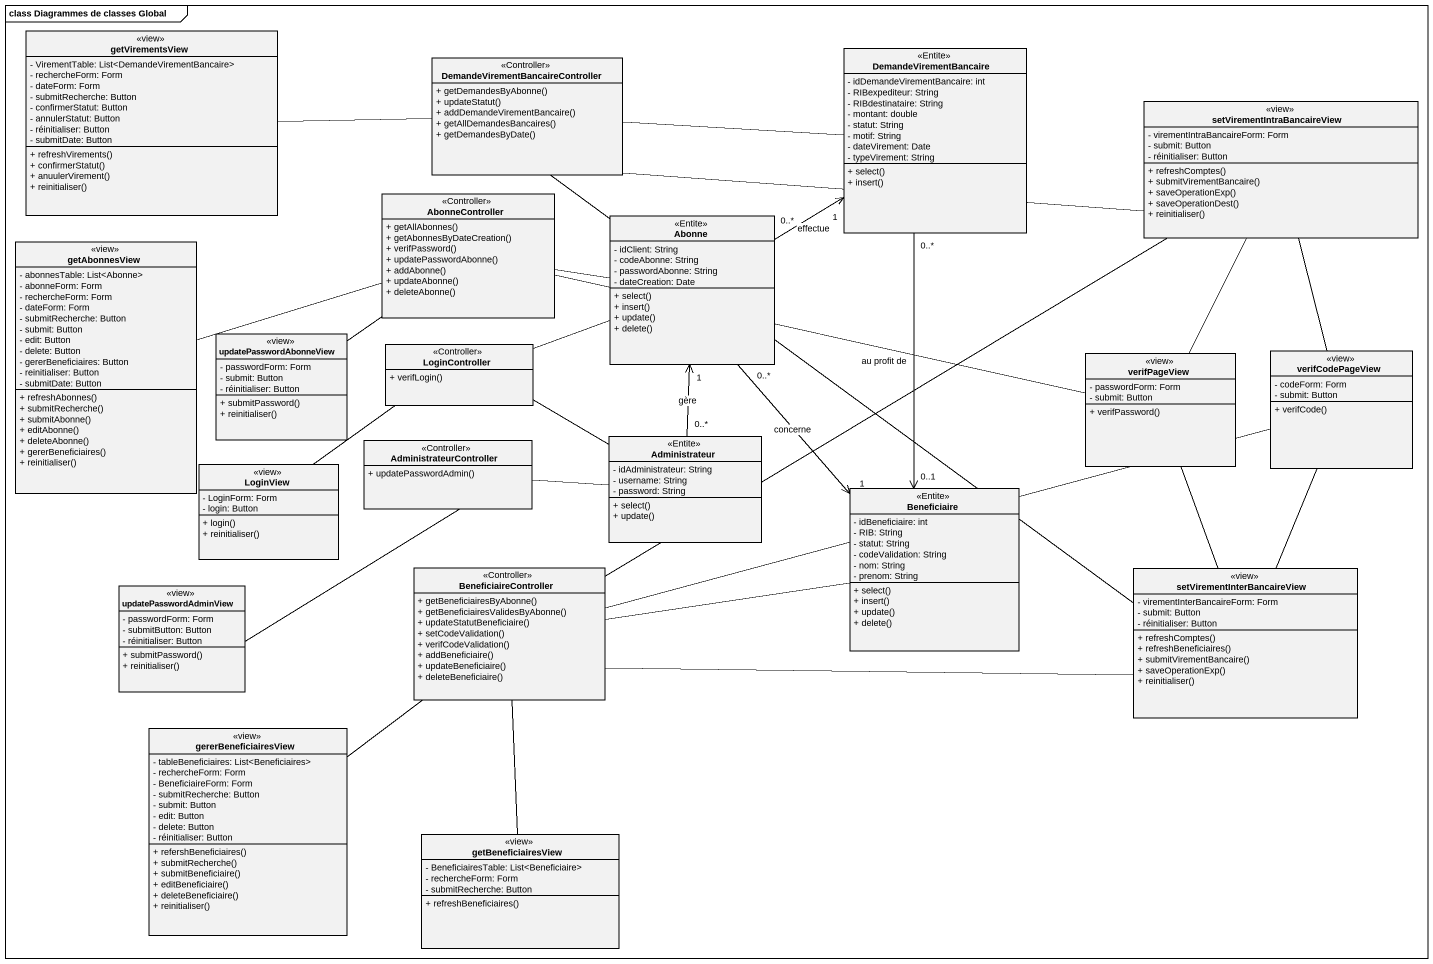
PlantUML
@startuml
mainframe class Diagrammes de classes Global
hide circle
hide empty members
skinparam classAttributeIconSize 0
class getVirementsView <<view>> {
  - VirementTable: List<DemandeVirementBancaire>
  - rechercheForm: Form
  - dateForm: Form
  - submitRecherche: Button
  - confirmerStatut: Button
  - annulerStatut: Button
  - réinitialiser: Button
  - submitDate: Button
  + refreshVirements()
  + confirmerStatut()
  + anuulerVirement()
  + reinitialiser()
}
class DemandeVirementBancaire <<Entite>> {
  - idDemandeVirementBancaire: int
  - RIBexpediteur: String
  - RIBdestinataire: String
  - montant: double
  - statut: String
  - motif: String
  - dateVirement: Date
  - typeVirement: String
  + select()
  + insert()
}
class "DemandeVirementBancaireController" as DemandeVirementBancaireContr <<Controller>> {
  + getDemandesByAbonne()
  + updateStatut()
  + addDemandeVirementBancaire()
  + getAllDemandesBancaires()
  + getDemandesByDate()
}
class setVirementIntraBancaireView <<view>> {
  - virementIntraBancaireForm: Form
  - submit: Button
  - réinitialiser: Button
  + refreshComptes()
  + submitVirementBancaire()
  + saveOperationExp()
  + saveOperationDest()
  + reinitialiser()
}
class AbonneController <<Controller>> {
  + getAllAbonnes()
  + getAbonnesByDateCreation()
  + verifPassword()
  + updatePasswordAbonne()
  + addAbonne()
  + updateAbonne()
  + deleteAbonne()
}
class getAbonnesView <<view>> {
  - abonnesTable: List<Abonne>
  - abonneForm: Form
  - rechercheForm: Form
  - dateForm: Form
  - submitRecherche: Button
  - submit: Button
  - edit: Button
  - delete: Button
  - gererBeneficiaires: Button
  - reinitialiser: Button
  - submitDate: Button
  + refreshAbonnes()
  + submitRecherche()
  + submitAbonne()
  + editAbonne()
  + deleteAbonne()
  + gererBeneficiaires()
  + reinitialiser()
}
class Abonne <<Entite>> {
  - idClient: String
  - codeAbonne: String
  - passwordAbonne: String
  - dateCreation: Date
  + select()
  + insert()
  + update()
  + delete()
}
class updatePasswordAbonneView <<view>> {
  - passwordForm: Form
  - submit: Button
  - réinitialiser: Button
  + submitPassword()
  + reinitialiser()
}
class LoginController <<Controller>> {
  + verifLogin()
}
class verifPageView <<view>> {
  - passwordForm: Form
  - submit: Button
  + verifPassword()
}
class verifCodePageView <<view>> {
  - codeForm: Form
  - submit: Button
  + verifCode()
}
class Administrateur <<Entite>> {
  - idAdministrateur: String
  - username: String
  - password: String
  + select()
  + update()
}
class LoginView <<view>> {
  - LoginForm: Form
  - login: Button
  + login()
  + reinitialiser()
}
class AdministrateurController <<Controller>> {
  + updatePasswordAdmin()
}
class Beneficiaire <<Entite>> {
  - idBeneficiaire: int
  - RIB: String
  - statut: String
  - codeValidation: String
  - nom: String
  - prenom: String
  + select()
  + insert()
  + update()
  + delete()
}
class updatePasswordAdminView <<view>> {
  - passwordForm: Form
  - submitButton: Button
  - réinitialiser: Button
  + submitPassword()
  + reinitialiser()
}
class BeneficiaireController <<Controller>> {
  + getBeneficiairesByAbonne()
  + getBeneficiairesValidesByAbonne()
  + updateStatutBeneficiaire()
  + setCodeValidation()
  + verifCodeValidation()
  + addBeneficiaire()
  + updateBeneficiaire()
  + deleteBeneficiaire()
}
class setVirementInterBancaireView <<view>> {
  - virementInterBancaireForm: Form
  - submit: Button
  - réinitialiser: Button
  + refreshComptes()
  + refreshBeneficiaires()
  + submitVirementBancaire()
  + saveOperationExp()
  + reinitialiser()
}
class gererBeneficiairesView <<view>> {
  - tableBeneficiaires: List<Beneficiaires>
  - rechercheForm: Form
  - BeneficiaireForm: Form
  - submitRecherche: Button
  - submit: Button
  - edit: Button
  - delete: Button
  - réinitialiser: Button
  + refershBeneficiaires()
  + submitRecherche()
  + submitBeneficiaire()
  + editBeneficiaire()
  + deleteBeneficiaire()
  + reinitialiser()
}
class getBeneficiairesView <<view>> {
  - BeneficiairesTable: List<Beneficiaire>
  - rechercheForm: Form
  - submitRecherche: Button
  + refreshBeneficiaires()
}
getVirementsView -right- DemandeVirementBancaireContr
DemandeVirementBancaire -left- DemandeVirementBancaireContr
DemandeVirementBancaire "0..*" --> "0..1" Beneficiaire : au profit de
DemandeVirementBancaireContr -right- setVirementIntraBancaireView
DemandeVirementBancaireContr -- setVirementInterBancaireView
setVirementIntraBancaireView -- verifCodePageView
setVirementIntraBancaireView -- BeneficiaireController
AbonneController -right- Abonne
getAbonnesView -right- AbonneController
Abonne "0..*" -up-> "1" DemandeVirementBancaire : effectue
Abonne "0..*" --> "1" Beneficiaire : concerne
updatePasswordAbonneView -up- AbonneController
LoginController -right- Abonne
LoginController -right- Administrateur
verifPageView -up- setVirementIntraBancaireView
verifPageView -left- AbonneController
verifCodePageView -left- BeneficiaireController
Administrateur "0..*" -up-> "1" Abonne : gère
LoginView -up- LoginController
AdministrateurController -right- Administrateur
updatePasswordAdminView -up- AdministrateurController
BeneficiaireController -right- Beneficiaire
BeneficiaireController -right- setVirementInterBancaireView
setVirementInterBancaireView -up- verifPageView
setVirementInterBancaireView -up- verifCodePageView
gererBeneficiairesView -up- BeneficiaireController
getBeneficiairesView -up- BeneficiaireController
@enduml
